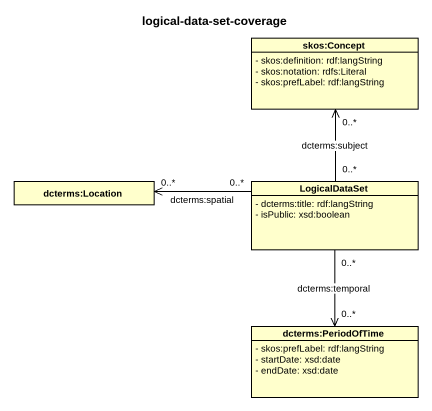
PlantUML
@startuml
title logical-data-set-coverage
hide circle
hide empty members
skinparam classAttributeIconSize 0
class "skos:Concept" as skos_Concept {
  - skos:definition: rdf:langString
  - skos:notation: rdfs:Literal
  - skos:prefLabel: rdf:langString
}
class "dcterms:Location" as dcterms_Location
class LogicalDataSet {
  - dcterms:title: rdf:langString
  - isPublic: xsd:boolean
}
class "dcterms:PeriodOfTime" as dcterms_PeriodOfTime {
  - skos:prefLabel: rdf:langString
  - startDate: xsd:date
  - endDate: xsd:date
}
LogicalDataSet "0..*" -up-> "0..*" skos_Concept : dcterms:subject
LogicalDataSet "0..*" -left-> "0..*" dcterms_Location : dcterms:spatial
LogicalDataSet "0..*" --> "0..*" dcterms_PeriodOfTime : dcterms:temporal
@enduml
